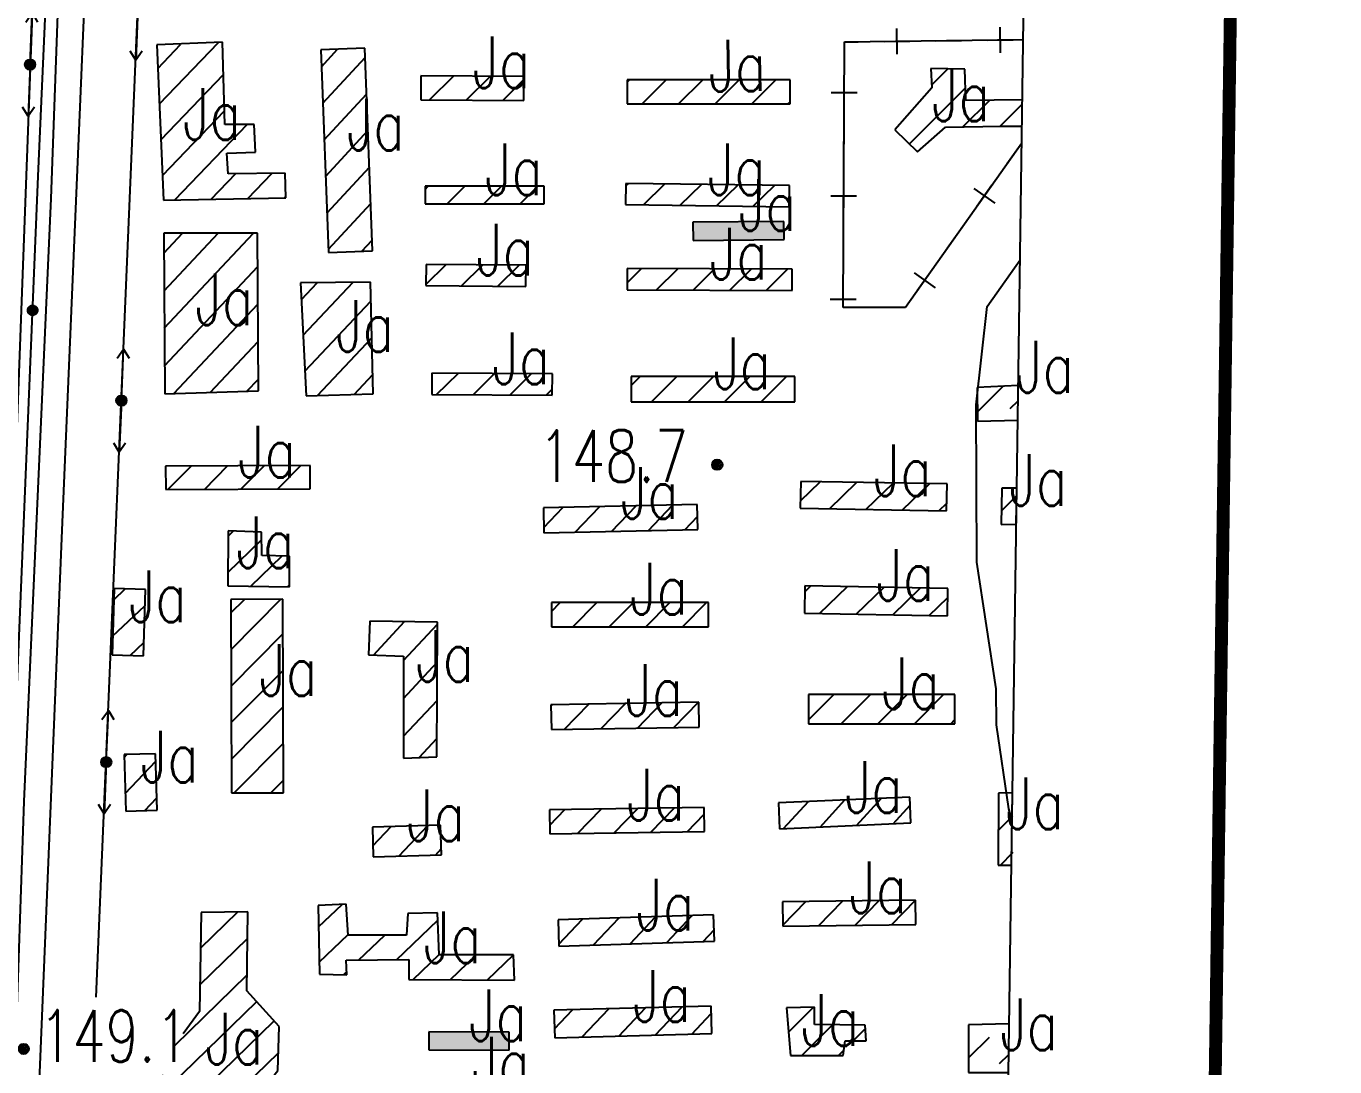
# Model space of a CAD drawing. Extents: x 408766 to 414302, y 5156573 to 5161925.
# Drawn here: x 413352 to 413858, y 5158560 to 5158963 of the extents above; entities that cross this region are included whole.
import ezdxf

# ---------------------------------------------------------------- set-up
doc = ezdxf.new("R2010")
doc.units = 0
doc.header["$LTSCALE"] = 1000
for name, pattern in [('0001', [0.5, 0.5, 0]), ('0004', [0.5, 0.5, 0]), ('5130', [1, 1, 0]), ('5310', [1, 1, 0]), ('5500', [1, 1, 0]), ('8111', [1, 1, 0])]:
    doc.linetypes.add(name, pattern=pattern)
doc.layers.get('0').update_dxf_attribs({"linetype": 'CONTINUOUS'})
for name, color, linetype in [('0001', 1, 'CONTINUOUS'), ('0001ADD', 1, 'CONTINUOUS'), ('0002', 2, 'CONTINUOUS'), ('0002ADD', 2, 'CONTINUOUS'), ('0005ADD', 5, 'CONTINUOUS'), ('0005BAK', 5, 'CONTINUOUS'), ('0006', 6, 'CONTINUOUS'), ('0007', 7, 'CONTINUOUS'), ('0012', 12, 'CONTINUOUS'), ('0015', 15, 'CONTINUOUS'), ('0017', 85, 'CONTINUOUS')]:
    doc.layers.add(name, color=color, linetype=linetype)
doc.styles.add('SIMPLEX', font='simplex.shx', dxfattribs={"width": 0.75, "height": 20})
pattern_1 = [(45, (0, 0), (-7.071067812, 7.071067812), [])]

# ---------------------------------------------------------------- blocks, each defined once
blk = doc.blocks.new('8140')
for radius in [0.0002, 0.000141, 0.0000832, 0.0000301]:
    blk.add_circle((0, 0), radius)
at = {"flags": 1}
blk.add_attdef('8140', (0, 0), '', height=0.0000001, dxfattribs=at)
blk = doc.blocks.new('5130')
blk.add_hatch(color=256).paths.add_polyline_path([(0.0002, 0, 1), (-0.0002, 0, 1)])
for points in [[(0, 0), (0.002, 0)], [(0.001638, 0.000233), (0.002, 0), (0.001658, -0.000229)]]:
    blk.add_lwpolyline(points)
blk.add_circle((0, 0), 0.0002)
at = {"flags": 1}
blk.add_attdef('5130', (0, 0), '', height=0.000001, dxfattribs=at)
blk = doc.blocks.new('5131')
for points in [[(-0.001638, -0.000233), (-0.002, 0), (-0.001658, 0.000229)], [(0, 0), (-0.002, 0)]]:
    blk.add_lwpolyline(points)
at = {"flags": 1}
blk.add_attdef('5131', (0, 0), '', height=0.0000000001, dxfattribs=at)

msp = doc.modelspace()

# ---------------------------------------------------------------- hatches: boundary and pattern name
at = {"layer": '0001ADD', "linetype": '0001'}
h = msp.add_hatch(dxfattribs=at)
h.set_pattern_fill('U', color=256, scale=10, angle=47.2, style=0, pattern_type=0)
h.set_pattern_definition([(47.19999262, (0, 0), (-7.33729777, 6.794413987), [])])
h.paths.add_polyline_path([(413468.76, 5158875.32), (413485.76, 5158875.97), (413482.75, 5158954.35), (413465.75, 5158953.7)])
h = msp.add_hatch(dxfattribs=at)
h.set_pattern_fill('U', color=256, scale=10, angle=44.5941, style=0, pattern_type=0)
h.set_pattern_definition([(44.59414644, (0, 0), (-7.02080306, 7.12097777), [])])
h.paths.add_polyline_path([(413504.42, 5158934.39), (413544.24, 5158934.11), (413544.31, 5158943.43), (413504.49, 5158943.72)])
h = msp.add_hatch(dxfattribs=at)
h.set_pattern_fill('U', color=256, scale=10, angle=44.9353, style=0, pattern_type=0)
h.set_pattern_definition([(44.93531934, (86647.036, -6215.934), (-7.063080847, 7.079045765), [])])
h.paths.add_polyline_path([(413584.28, 5158932.85), (413647.27, 5158932.78), (413647.28, 5158942.1), (413584.29, 5158942.17)])
h = msp.add_hatch(dxfattribs=at)
h.set_pattern_fill('U', color=256, scale=10, angle=45, style=0, pattern_type=0)
h.set_pattern_definition(pattern_1)
h.paths.add_polyline_path([(413506.14, 5158894.1), (413552.17, 5158894.1), (413552.17, 5158900.92), (413506.14, 5158900.92)])
h = msp.add_hatch(dxfattribs=at)
h.set_pattern_fill('U', color=256, scale=10, angle=44.2336, style=0, pattern_type=0)
h.set_pattern_definition([(44.2336168, (0, 0), (-6.975856113, 7.16501441), [])])
h.paths.add_polyline_path([(413583.67, 5158893.89), (413646.93, 5158893.04), (413647.04, 5158901.22), (413583.78, 5158902.07)])
for points in [[(413609.75, 5158880), (413644.95, 5158880.35), (413644.88, 5158887.35), (413609.68, 5158887)], [(413507.47, 5158566.78), (413538.57, 5158566.6), (413538.61, 5158573.6), (413507.51, 5158573.78)]]:
    msp.add_hatch(color=256, dxfattribs=at).paths.add_polyline_path(points)
h = msp.add_hatch(dxfattribs=at)
h.set_pattern_fill('U', color=256, scale=10, angle=46.7513, style=0, pattern_type=0)
h.set_pattern_definition([(46.75129333, (0, 0), (-7.283864362, 6.851665488), [])])
h.paths.add_polyline_path([(413405.33, 5158820.62), (413441.61, 5158821.73), (413441.24, 5158882.75), (413404.96, 5158882.75)])
h = msp.add_hatch(dxfattribs=at)
h.set_pattern_fill('U', color=256, scale=10, angle=44.5823, style=0, pattern_type=0)
h.set_pattern_definition([(44.58229707, (0, 0), (-7.019330217, 7.122429593), [])])
h.paths.add_polyline_path([(413506.42, 5158862.5), (413545.11, 5158862.22), (413545.17, 5158870.4), (413506.48, 5158870.68)])
h = msp.add_hatch(dxfattribs=at)
h.set_pattern_fill('U', color=256, scale=10, angle=44.7468, style=0, pattern_type=0)
h.set_pattern_definition([(44.74679032, (0, 0), (-7.039749392, 7.10224813), [])])
h.paths.add_polyline_path([(413584.23, 5158860.88), (413648.06, 5158860.6), (413648.1, 5158868.83), (413584.27, 5158869.11)])
h = msp.add_hatch(dxfattribs=at)
h.set_pattern_fill('U', color=256, scale=10, angle=46.6346, style=0, pattern_type=0)
h.set_pattern_definition([(46.63463316, (0, 0), (-7.26989857, 6.86648198), [])])
h.paths.add_polyline_path([(413460.12, 5158819.88), (413486.04, 5158820.62), (413484.93, 5158863.89), (413457.9, 5158863.52)])
h = msp.add_hatch(dxfattribs=at)
h.set_pattern_fill('U', color=256, scale=10, angle=44.6532, style=0, pattern_type=0)
h.set_pattern_definition([(44.65317923, (0, 0), (-7.028136194, 7.113740341), [])])
h.paths.add_polyline_path([(413508.68, 5158820.35), (413555.28, 5158820.07), (413555.33, 5158828.33), (413508.73, 5158828.61)])
h = msp.add_hatch(dxfattribs=at)
h.set_pattern_fill('U', color=256, scale=10, angle=45, style=0, pattern_type=0)
h.set_pattern_definition(pattern_1)
h.paths.add_polyline_path([(413585.81, 5158817.55), (413649.17, 5158817.55), (413649.17, 5158827.38), (413585.81, 5158827.38)])
h = msp.add_hatch(dxfattribs=at)
h.set_pattern_fill('U', color=256, scale=10, angle=45.289, style=0, pattern_type=0)
h.set_pattern_definition([(45.28902361, (0, 0), (-7.106647086, 7.035308607), [])])
h.paths.add_polyline_path([(413405.75, 5158783.57), (413461.67, 5158783.85), (413461.62, 5158792.88), (413405.7, 5158792.6)])
h = msp.add_hatch(dxfattribs=at)
h.set_pattern_fill('U', color=256, scale=10, angle=44.0246, style=0, pattern_type=0)
h.set_pattern_definition([(44.0246326, (0, 0), (-6.94967565, 7.190410863), [])])
h.paths.add_polyline_path([(413651.23, 5158776.36), (413707.83, 5158775.4), (413708.01, 5158785.76), (413651.4, 5158786.72)])
h = msp.add_hatch(dxfattribs=at)
h.set_pattern_fill('U', color=256, scale=10, angle=224.9454, style=0, pattern_type=0)
h.set_pattern_definition([(224.9453687, (0, 0), (7.064322362, -7.077806833), [])])
h.paths.add_polyline_path([(413735, 5158784.17), (413729.16, 5158784.18), (413729.15, 5158770.44), (413734.99, 5158770.44)])
h = msp.add_hatch(dxfattribs=at)
h.set_pattern_fill('U', color=256, scale=10, angle=46.2372, style=0, pattern_type=0)
h.set_pattern_definition([(46.23716138, (0, 0), (-7.222089923, 6.91674903), [])])
h.paths.add_polyline_path([(413552.05, 5158766.8), (413611.54, 5158768.08), (413611.34, 5158777.74), (413551.84, 5158776.45)])
h = msp.add_hatch(dxfattribs=at)
h.set_pattern_fill('U', color=256, scale=10, angle=44.0356, style=0, pattern_type=0)
h.set_pattern_definition([(44.03561155, (0, 0), (-6.951053339, 7.189079042), [])])
h.paths.add_polyline_path([(413429.77, 5158746.35), (413453.62, 5158745.95), (413453.62, 5158757.87), (413442.9, 5158758.13), (413442.77, 5158767.1), (413429.9, 5158767.64)])
h = msp.add_hatch(dxfattribs=at)
h.set_pattern_fill('U', color=256, scale=10, angle=43.3654, style=0, pattern_type=0)
h.set_pattern_definition([(43.36539444, (0, 0), (-6.866485482, 7.269895262), [])])
h.paths.add_polyline_path([(413384.99, 5158719.63), (413397.13, 5158719.28), (413397.86, 5158744.93), (413385.72, 5158745.27)])
h = msp.add_hatch(dxfattribs=at)
h.set_pattern_fill('U', color=256, scale=10, angle=44.002, style=0, pattern_type=0)
h.set_pattern_definition([(44.00195413, (0, 0), (-6.94682904, 7.193161078), [])])
h.paths.add_polyline_path([(413652.86, 5158735.72), (413708.18, 5158734.75), (413708.36, 5158745.36), (413653.04, 5158746.32)])
h = msp.add_hatch(dxfattribs=at)
h.set_pattern_fill('U', color=256, scale=10, angle=45.1812, style=0, pattern_type=0)
h.set_pattern_definition([(45.1811718, (105216.866, -7354.4), (-7.093391454, 7.04867347), [])])
h.paths.add_polyline_path([(413431.16, 5158666.2), (413451.29, 5158666.26), (413451.05, 5158741.13), (413430.92, 5158741.07)])
h = msp.add_hatch(dxfattribs=at)
h.set_pattern_fill('U', color=256, scale=10, angle=45, style=0, pattern_type=0)
h.set_pattern_definition(pattern_1)
h.paths.add_polyline_path([(413554.92, 5158730.51), (413615.71, 5158730.51), (413615.71, 5158739.85), (413554.92, 5158739.85)])
h = msp.add_hatch(dxfattribs=at)
h.set_pattern_fill('U', color=256, scale=10, angle=47.0071, style=0, pattern_type=0)
h.set_pattern_definition([(47.00711708, (0, 0), (-7.314384114, 6.819075087), [])])
h.paths.add_polyline_path([(413497.76, 5158679.65), (413510.64, 5158680.1), (413510.87, 5158732.25), (413484.65, 5158732.7), (413484.2, 5158719.61), (413497.76, 5158719.16)])
h = msp.add_hatch(dxfattribs=at)
h.set_pattern_fill('U', color=256, scale=10, angle=45, style=0, pattern_type=0)
h.set_pattern_definition(pattern_1)
h.paths.add_polyline_path([(413654.47, 5158692.99), (413711.07, 5158692.99), (413711.07, 5158704.31), (413654.47, 5158704.31)])
h = msp.add_hatch(dxfattribs=at)
h.set_pattern_fill('U', color=256, scale=10, angle=45.9644, style=0, pattern_type=0)
h.set_pattern_definition([(45.96441658, (0, 0), (-7.189082456, 6.951049809), [])])
h.paths.add_polyline_path([(413554.92, 5158690.68), (413612.17, 5158691.64), (413612.01, 5158701.3), (413554.76, 5158700.33)])
h = msp.add_hatch(dxfattribs=at)
h.set_pattern_fill('U', color=256, scale=10, angle=46.6346, style=0, pattern_type=0)
h.set_pattern_definition([(46.63460886, (0, 0), (-7.269895658, 6.866485063), [])])
h.paths.add_polyline_path([(413390.25, 5158659.17), (413402.39, 5158659.52), (413401.77, 5158681.34), (413389.62, 5158681)])
h = msp.add_hatch(dxfattribs=at)
h.set_pattern_fill('U', color=256, scale=10, angle=47.5337, style=0, pattern_type=0)
h.set_pattern_definition([(47.53373032, (0, 0), (-7.376749324, 6.751560516), [])])
h.paths.add_polyline_path([(413643.24, 5158652.31), (413694.06, 5158654.56), (413693.61, 5158664.59), (413642.8, 5158662.34)])
h = msp.add_hatch(dxfattribs=at)
h.set_pattern_fill('U', color=256, scale=10, angle=225.5589, style=0, pattern_type=0)
h.set_pattern_definition([(225.55894184, (0, 0), (7.139711175, -7.00175152), [])])
h.paths.add_polyline_path([(413733.32, 5158666.17), (413727.94, 5158666.12), (413728.21, 5158638.13), (413733.59, 5158638.18)])
h = msp.add_hatch(dxfattribs=at)
h.set_pattern_fill('U', color=256, scale=10, angle=45.9229, style=0, pattern_type=0)
h.set_pattern_definition([(45.92294314, (0, 0), (-7.184049068, 6.956251791), [])])
h.paths.add_polyline_path([(413554.33, 5158650.32), (413614.15, 5158651.28), (413614, 5158660.6), (413554.18, 5158659.64)])
h = msp.add_hatch(dxfattribs=at)
h.set_pattern_fill('U', color=256, scale=10, angle=46.5056, style=0, pattern_type=0)
h.set_pattern_definition([(46.50562501, (0, 0), (-7.254419467, 6.882833588), [])])
h.paths.add_polyline_path([(413486.01, 5158641.5), (413512.38, 5158642.19), (413512.08, 5158653.67), (413485.71, 5158652.98)])
h = msp.add_hatch(dxfattribs=at)
h.set_pattern_fill('U', color=256, scale=10, angle=43.7826, style=0, pattern_type=0)
h.set_pattern_definition([(43.78260859, (0, 0), (-6.919240608, 7.219702862), [])])
h.paths.add_polyline_path([(413465.2, 5158596.05), (413475.83, 5158595.83), (413475.6, 5158601.47), (413499.79, 5158601.7), (413499.79, 5158594.02), (413540.7, 5158593.79), (413540.25, 5158603.5), (413511.54, 5158603.5), (413510.86, 5158619.76), (413499.34, 5158619.53), (413498.88, 5158611.18), (413476.28, 5158611.18), (413475.6, 5158623.14), (413464.75, 5158622.69)])
h = msp.add_hatch(dxfattribs=at)
h.set_pattern_fill('U', color=256, scale=10, angle=45.7153, style=0, pattern_type=0)
h.set_pattern_definition([(45.71530108, (0, 0), (-7.158792229, 6.982241318), [])])
h.paths.add_polyline_path([(413644.46, 5158614.6), (413695.91, 5158615.24), (413695.8, 5158624.69), (413644.34, 5158624.05)])
h = msp.add_hatch(dxfattribs=at)
h.set_pattern_fill('U', color=256, scale=10, angle=44.2471, style=0, pattern_type=0)
h.set_pattern_definition([(44.247053, (0, 0), (-6.977536161, 7.163378331), [])])
h.paths.add_polyline_path([(413413.32, 5158544.68), (413437.78, 5158544.36), (413449.04, 5158558.82), (413449.68, 5158575.85), (413437.13, 5158589.67), (413437.45, 5158620.2), (413419.44, 5158619.88), (413418.79, 5158581.64), (413402.71, 5158559.46)])
h = msp.add_hatch(dxfattribs=at)
h.set_pattern_fill('U', color=256, scale=10, angle=46.8355, style=0, pattern_type=0)
h.set_pattern_definition([(46.83554636, (0, 0), (-7.293931808, 6.840947213), [])])
h.paths.add_polyline_path([(413557.87, 5158606.95), (413618.01, 5158608.88), (413617.69, 5158618.96), (413557.54, 5158617.03)])
h = msp.add_hatch(dxfattribs=at)
h.set_pattern_fill('U', color=256, scale=10, angle=46.5136, style=0, pattern_type=0)
h.set_pattern_definition([(46.51359727, (0, 0), (-7.255377089, 6.881824126), [])])
h.paths.add_polyline_path([(413556.21, 5158571.47), (413617, 5158573.07), (413616.72, 5158583.69), (413555.93, 5158582.08)])
h = msp.add_hatch(dxfattribs=at)
h.set_pattern_fill('U', color=256, scale=10, angle=45, style=0, pattern_type=0)
h.set_pattern_definition(pattern_1)
h.paths.add_polyline_path([(413647.4, 5158564.65), (413667.88, 5158564.65), (413668.58, 5158570.29), (413676.78, 5158570.29), (413676.35, 5158576.36), (413656.72, 5158576.64), (413656.72, 5158583.27), (413645.84, 5158582.99)])
at = {"layer": '0005ADD', "linetype": '5310'}
h = msp.add_hatch(color=256, dxfattribs=at)
edge = h.paths.add_edge_path()
edge.add_arc((413354.21, 5158852.94), 1.9, 0, 360)

# ---------------------------------------------------------------- linework, layer by layer
at = {"layer": '0001', "linetype": '0001'}
for points in [[(413404.85, 5158895.59), (413452.25, 5158896.53), (413451.96, 5158905.96), (413429.85, 5158905.72), (413429.38, 5158913.73), (413440.44, 5158914.15), (413439.99, 5158924.81), (413428.65, 5158924.88), (413427.73, 5158956.65), (413402.26, 5158955.65)], [(413468.76, 5158875.32), (413485.76, 5158875.97), (413482.75, 5158954.35), (413465.75, 5158953.7)], [(413504.42, 5158934.39), (413544.24, 5158934.11), (413544.31, 5158943.43), (413504.49, 5158943.72)], [(413584.28, 5158932.85), (413647.27, 5158932.78), (413647.28, 5158942.1), (413584.29, 5158942.17)], [(413506.14, 5158894.1), (413552.17, 5158894.1), (413552.17, 5158900.92), (413506.14, 5158900.92)], [(413583.67, 5158893.89), (413646.93, 5158893.04), (413647.04, 5158901.22), (413583.78, 5158902.07)], [(413609.75, 5158880), (413644.95, 5158880.35), (413644.88, 5158887.35), (413609.68, 5158887)], [(413405.33, 5158820.62), (413441.61, 5158821.73), (413441.24, 5158882.75), (413404.96, 5158882.75)], [(413506.42, 5158862.5), (413545.11, 5158862.22), (413545.17, 5158870.4), (413506.48, 5158870.68)], [(413584.23, 5158860.88), (413648.06, 5158860.6), (413648.1, 5158868.83), (413584.27, 5158869.11)], [(413460.12, 5158819.88), (413486.04, 5158820.62), (413484.93, 5158863.89), (413457.9, 5158863.52)], [(413508.68, 5158820.35), (413555.28, 5158820.07), (413555.33, 5158828.33), (413508.73, 5158828.61)], [(413585.81, 5158817.55), (413649.17, 5158817.55), (413649.17, 5158827.38), (413585.81, 5158827.38)], [(413405.75, 5158783.57), (413461.67, 5158783.85), (413461.62, 5158792.88), (413405.7, 5158792.6)], [(413651.23, 5158776.36), (413707.83, 5158775.4), (413708.01, 5158785.76), (413651.4, 5158786.72)], [(413735, 5158784.17), (413729.16, 5158784.18), (413729.01, 5158770.11), (413734.8, 5158770.22)], [(413552.05, 5158766.8), (413611.54, 5158768.08), (413611.34, 5158777.74), (413551.84, 5158776.45)], [(413429.77, 5158746.35), (413453.62, 5158745.95), (413453.62, 5158757.87), (413442.9, 5158758.13), (413442.77, 5158767.1), (413429.9, 5158767.64)], [(413384.99, 5158719.63), (413397.13, 5158719.28), (413397.86, 5158744.93), (413385.72, 5158745.27)], [(413652.86, 5158735.72), (413708.18, 5158734.75), (413708.36, 5158745.36), (413653.04, 5158746.32)], [(413431.16, 5158666.2), (413451.29, 5158666.26), (413451.05, 5158741.13), (413430.92, 5158741.07)], [(413554.92, 5158730.51), (413615.71, 5158730.51), (413615.71, 5158739.85), (413554.92, 5158739.85)], [(413497.76, 5158679.65), (413510.64, 5158680.1), (413510.87, 5158732.25), (413484.65, 5158732.7), (413484.2, 5158719.61), (413497.76, 5158719.16)], [(413654.47, 5158692.99), (413711.07, 5158692.99), (413711.07, 5158704.31), (413654.47, 5158704.31)], [(413554.92, 5158690.68), (413612.17, 5158691.64), (413612.01, 5158701.3), (413554.76, 5158700.33)], [(413390.25, 5158659.17), (413402.39, 5158659.52), (413401.77, 5158681.34), (413389.62, 5158681)], [(413643.24, 5158652.31), (413694.06, 5158654.56), (413693.61, 5158664.59), (413642.8, 5158662.34)], [(413733.32, 5158666.17), (413727.94, 5158666.12), (413727.81, 5158638.3), (413732.92, 5158638.26)], [(413554.33, 5158650.32), (413614.15, 5158651.28), (413614, 5158660.6), (413554.18, 5158659.64)], [(413486.01, 5158641.5), (413512.38, 5158642.19), (413512.08, 5158653.67), (413485.71, 5158652.98)], [(413465.2, 5158596.05), (413475.83, 5158595.83), (413475.6, 5158601.47), (413499.79, 5158601.7), (413499.79, 5158594.02), (413540.7, 5158593.79), (413540.25, 5158603.5), (413511.54, 5158603.5), (413510.86, 5158619.76), (413499.34, 5158619.53), (413498.88, 5158611.18), (413476.28, 5158611.18), (413475.6, 5158623.14), (413464.75, 5158622.69)], [(413644.46, 5158614.6), (413695.91, 5158615.24), (413695.8, 5158624.69), (413644.34, 5158624.05)], [(413557.87, 5158606.95), (413618.01, 5158608.88), (413617.69, 5158618.96), (413557.54, 5158617.03)], [(413556.21, 5158571.47), (413617, 5158573.07), (413616.72, 5158583.69), (413555.93, 5158582.08)], [(413647.4, 5158564.65), (413667.88, 5158564.65), (413668.58, 5158570.29), (413676.78, 5158570.29), (413676.35, 5158576.36), (413656.72, 5158576.64), (413656.72, 5158583.27), (413645.84, 5158582.99)], [(413507.47, 5158566.78), (413538.57, 5158566.6), (413538.61, 5158573.6), (413507.51, 5158573.78)]]:
    msp.add_lwpolyline(points, close=True, dxfattribs=at)
for points in [[(413737.15, 5158934.4), (413715.29, 5158934.18), (413714.87, 5158946.25), (413701.75, 5158946.46), (413702.16, 5158938.97), (413687.79, 5158922.74), (413696.54, 5158914.21), (413707.37, 5158923.78), (413729.04, 5158924.2), (413737, 5158924.2)], [(413735.57, 5158823.8), (413719.68, 5158823.13), (413719.77, 5158810.07), (413735.38, 5158810.41)], [(413404.38, 5158557.14), (413413.32, 5158544.68), (413437.78, 5158544.36), (413449.04, 5158558.82), (413449.68, 5158575.85), (413437.13, 5158589.67), (413437.45, 5158620.2), (413419.44, 5158619.88), (413418.79, 5158581.64), (413412.48, 5158572.93)], [(413732.05, 5158576.83), (413716.25, 5158576.48), (413716.25, 5158558.07), (413731.78, 5158558)]]:
    msp.add_lwpolyline(points, dxfattribs=at)
at = {"layer": '0001ADD', "linetype": '0001'}
for p, q in [((413402.65, 5158946.57), (413411.47, 5158955.74)), ((413403.25, 5158932.76), (413426.15, 5158956.59)), ((413702.1, 5158940.14), (413708.31, 5158946.36)), ((413403.84, 5158918.95), (413428.09, 5158944.18)), ((413693.38, 5158917.29), (413715.12, 5158939.02)), ((413714.15, 5158923.91), (413724.51, 5158934.27)), ((413728.57, 5158924.19), (413737.12, 5158932.74)), ((413404.44, 5158905.14), (413428.5, 5158930.17)), ((413409.22, 5158895.68), (413437.23, 5158924.82)), ((413423.36, 5158895.96), (413432.87, 5158905.85)), ((413437.5, 5158896.24), (413446.79, 5158905.91)), ((413451.64, 5158896.52), (413452.21, 5158897.12)), ((413719.88, 5158813.79), (413729.95, 5158823.86)), ((413732.46, 5158814.94), (413735.48, 5158817.97)), ((413716.52, 5158563.91), (413724.46, 5158571.73)), ((413728.34, 5158561.52), (413731.88, 5158565))]:
    msp.add_line(p, q, dxfattribs=at)
at = {"layer": '0002', "linetype": '5130'}
for points in [[(413378.88, 5158587.14), (413394.98, 5158969.67), (413414.28, 5159490.42), (413421.64, 5159495.09), (413437.14, 5159993.23), (413446.43, 5160274.26), (413446.43, 5160274.26)], [(413752.89, 5160038.59), (413736.44, 5160034.08), (413487.19, 5160050.16), (413389.34, 5159945.68), (413379.15, 5159647.53), (413339.91, 5158586.52)]]:
    msp.add_lwpolyline(points, dxfattribs=at)
at = {"layer": '0005ADD', "linetype": '5310'}
msp.add_lwpolyline([(413300.18, 5157508.79), (413301.5, 5157539.05), (413310.74, 5157744.54), (413316.95, 5157900.67), (413324.67, 5158119.31), (413332.39, 5158310.16), (413335.48, 5158383.33), (413342.44, 5158539.43), (413347.86, 5158698.72), (413356.35, 5158904.87), (413366.39, 5159129.61), (413373.36, 5159305.06), (413381.84, 5159532.06), (413389.57, 5159769.9), (413395.82, 5159945.99), (413397.26, 5160028.33)], dxfattribs=at)
at = {"layer": '0005ADD', "linetype": '5500'}
for points in [[(413688.69, 5158952.05), (413688.56, 5158962.04)], [(413728.68, 5158952.57), (413728.55, 5158962.57)], [(413668.29, 5158952.09), (413668.31, 5158956.78), (413673.62, 5158956.85)], [(413683.62, 5158956.98), (413693.62, 5158957.11)], [(413703.62, 5158957.24), (413713.62, 5158957.37)], [(413723.62, 5158957.51), (413733.62, 5158957.64)], [(413668.2, 5158932.09), (413668.24, 5158942.09)], [(413673.22, 5158937.07), (413663.22, 5158937.12)], [(413668.1, 5158912.09), (413668.15, 5158922.09)], [(413736.91, 5158917.65), (413731.13, 5158909.48)], [(413668.01, 5158892.09), (413668.06, 5158902.09)], [(413718.38, 5158900.13), (413726.54, 5158894.35)], [(413725.35, 5158901.32), (413719.57, 5158893.16)], [(413673.04, 5158897.07), (413663.04, 5158897.12)], [(413713.8, 5158885), (413708.02, 5158876.83)], [(413667.92, 5158872.09), (413667.97, 5158882.09)], [(413695.27, 5158867.48), (413703.43, 5158861.7)], [(413702.24, 5158868.67), (413696.46, 5158860.51)], [(413669.8, 5158854.06), (413667.84, 5158854.06), (413667.87, 5158862.09)], [(413672.85, 5158857.07), (413662.85, 5158857.12)], [(413689.8, 5158854.06), (413679.8, 5158854.06)]]:
    msp.add_lwpolyline(points, dxfattribs=at)
at = {"layer": '0005ADD', "linetype": '5310'}
msp.add_circle((413354.21, 5158852.94), 1.9, dxfattribs=at)
at = {"layer": '0005BAK', "linetype": '5500'}
msp.add_lwpolyline([(413736.91, 5158917.65), (413691.9, 5158854.06), (413667.84, 5158854.06), (413668.31, 5158956.78), (413737.48, 5158957.69)], dxfattribs=at)
at = {"layer": '0006', "linetype": '0004'}
for points in [[(413340.68, 5158569.32), (413346.81, 5158574.49), (413348.19, 5158583.47), (413350.95, 5158662.86), (413361.35, 5158896.15), (413366.91, 5159047.96), (413369.67, 5159113.55), (413371.08, 5159138.21), (413369, 5159142.36), (413361.4, 5159145.12), (413192.05, 5159149.95)], [(413375.81, 5159008.64), (413372.35, 5158928.55), (413365.52, 5158767.81), (413355.85, 5158531.81), (413348.95, 5158354.49), (413339.24, 5158137.82), (413333.71, 5157986.04), (413334.12, 5157982.37)]]:
    msp.add_lwpolyline(points, dxfattribs=at)
at = {"layer": '0007', "linetype": '8111'}
msp.add_lwpolyline([(413733.17, 5158655.43), (413731.97, 5158659.99), (413727.2, 5158692.48), (413726.96, 5158706.44), (413719.49, 5158755.5), (413719.33, 5158816.41), (413723.59, 5158854.36), (413736.26, 5158872.49)], dxfattribs=at)
at = {"layer": '0012'}
msp.add_line((413707.18, 5156833.14), (413775.51, 5161624.84), dxfattribs=at)
at = {"layer": '0012', "const_width": 5}
msp.add_lwpolyline([(408833.18, 5156904.54), (408905.3, 5161696.24), (413855.5, 5161623.67), (413787.17, 5156831.96), (408833.18, 5156904.54)], dxfattribs=at)

# ---------------------------------------------------------------- block references
at = {"layer": '0002ADD', "linetype": '5130', "xscale": 10000, "yscale": 10000, "zscale": 10000}
for name, p, rotation in [('5131', (413353.28, 5158948.01), 267.8819884575696), ('5131', (413394.98, 5158969.67), 87.59048964131334), ('5130', (413353.28, 5158948.01), 267.8819884575696), ('5130', (413388.59, 5158817.99), 87.59048964131334), ('5131', (413388.59, 5158817.99), 87.59048964131334), ('5130', (413382.71, 5158678.12), 87.59048964131334), ('5131', (413382.71, 5158678.12), 87.59048964131334)]:
    msp.add_blockref(name, p, dxfattribs=dict(at, rotation=rotation))
at = {"layer": '0015', "xscale": 10000, "yscale": 10000, "zscale": 10000}
for p in [(413619.11, 5158793.18, 148.7), (413350.77, 5158567.14, 149.1)]:
    msp.add_blockref('8140', p, dxfattribs=at)

# ---------------------------------------------------------------- texts
at = {"layer": '0007', "style": 'SIMPLEX', "width": 0.75}
for s, p in [('148.7', (413549.97, 5158786.55, 148.7)), ('149.1', (413356.77, 5158562.14, 149.1))]:
    msp.add_text(s, height=20, dxfattribs=at).set_placement(p)
at = {"layer": '0017', "linetype": '0001', "style": 'SIMPLEX', "width": 0.75}
for p in [(413524.36, 5158938.91), (413702.16, 5158926.07), (413412.4, 5158918.91), (413475.75, 5158914.84), (413529.16, 5158897.51), (413615.35, 5158897.55), (413627.32, 5158883.68), (413525.8, 5158866.45), (413616.16, 5158864.85), (413417.18, 5158847.25), (413471.6, 5158836.89), (413532.01, 5158824.34), (413617.49, 5158822.46), (413734.67, 5158821.07), (413433.69, 5158788.22), (413679.62, 5158781.06), (413732.07, 5158777.31), (413581.69, 5158772.27), (413432.98, 5158753.18), (413680.61, 5158740.54), (413585.31, 5158735.18), (413391.42, 5158732.28), (413502.51, 5158709.22), (413441.9, 5158703.7), (413682.77, 5158698.65), (413583.46, 5158695.99), (413396.01, 5158670.26), (413668.43, 5158658.45), (413584.16, 5158655.46), (413499.04, 5158647.58), (413730.77, 5158652.15), (413670.13, 5158619.64), (413587.78, 5158612.96), (413505.44, 5158600.34), (413586.46, 5158577.58), (413523.04, 5158570.19), (413651.63, 5158568.31), (413728.53, 5158566.61), (413421.05, 5158561.07), (413524.1, 5158551.86)]:
    msp.add_text('Ja', height=20, dxfattribs=at).set_placement(p)
msp.add_text('Ja', height=20, rotation=0.9617, dxfattribs=at).set_placement((413615.78, 5158937.48))

doc.saveas('drawing.dxf')
